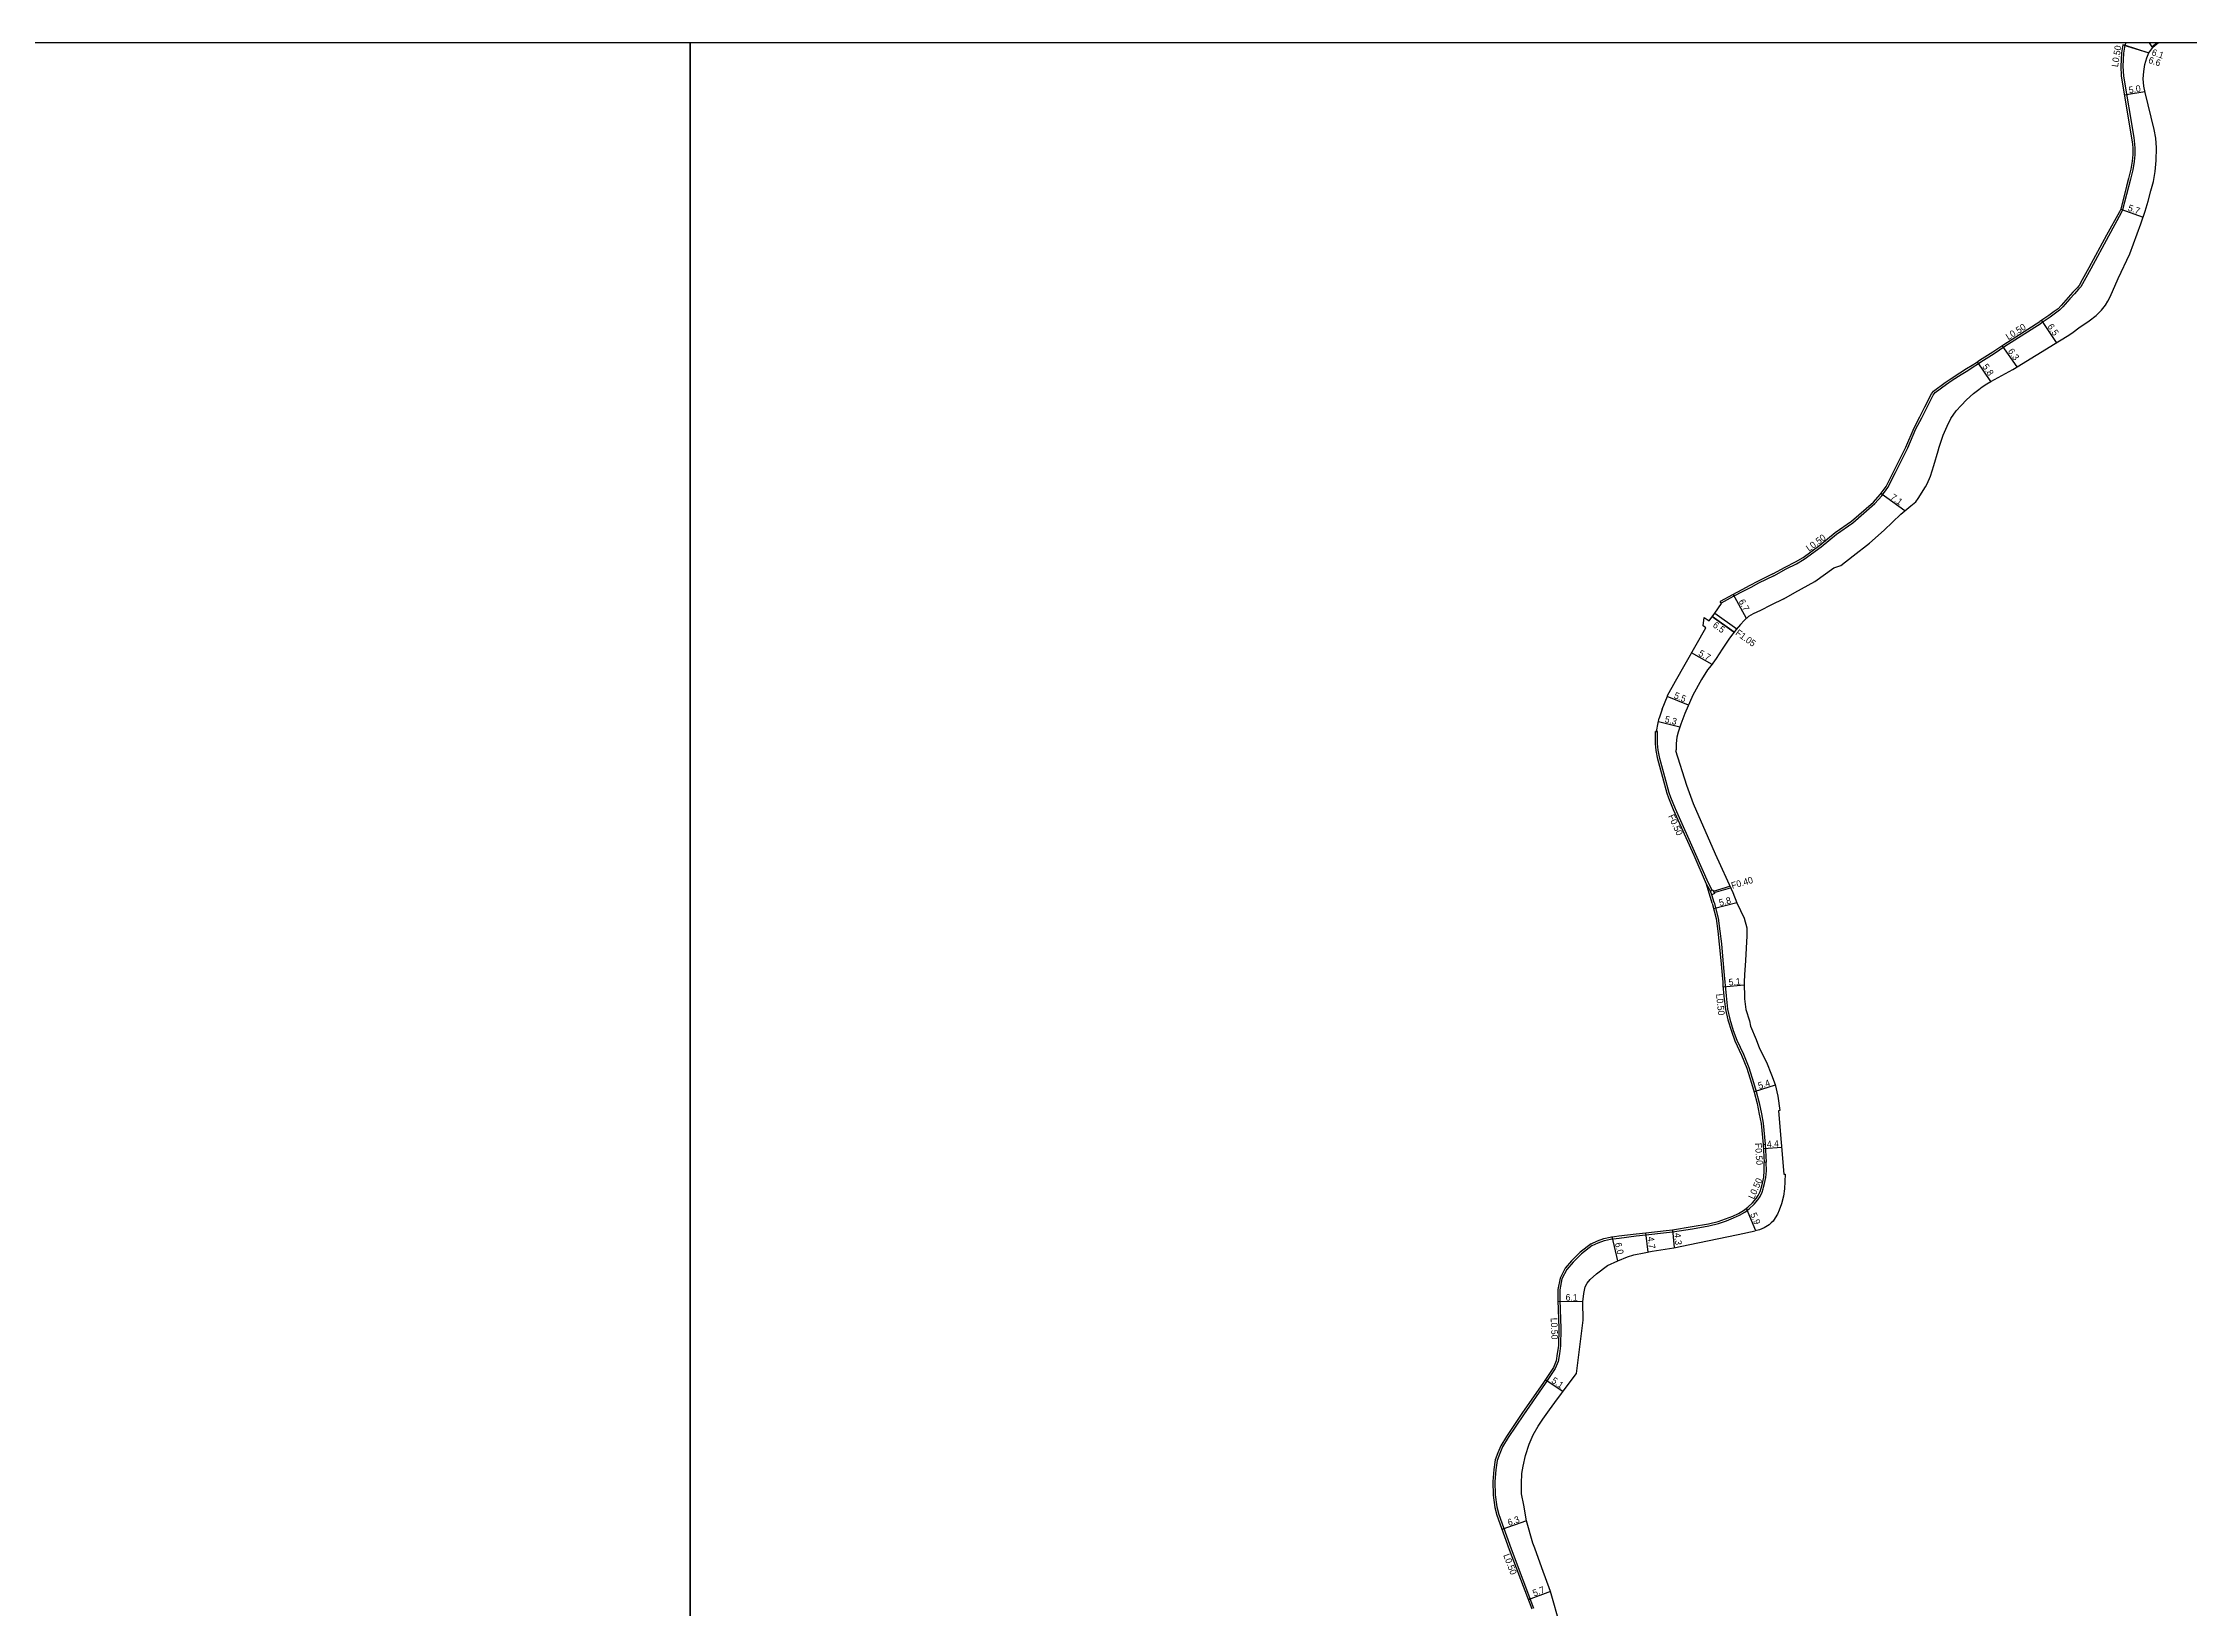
# Model space of a CAD drawing. Header units: metres. Extents: x -24000 to -20000, y -96000 to -93000.
# Drawn here: x -22556 to -22038, y -93378 to -93000 of the extents above; entities that cross this region are included whole.
import ezdxf

# ---------------------------------------------------------------- set-up
doc = ezdxf.new("R2010")
doc.units = ezdxf.units.M
doc.header["$LTSCALE"] = 2.5
for name, color, linetype in [('側溝・桝', 7, 'Continuous'), ('図郭', 7, 'Continuous'), ('幅員', 7, 'Continuous'), ('道路', 7, 'Continuous')]:
    doc.layers.add(name, color=color, linetype=linetype)
doc.styles.get("Standard").update_dxf_attribs({"font": ''})
doc.styles.get('Standard').set_extended_font_data('@MS PGothic')

msp = doc.modelspace()

# ---------------------------------------------------------------- linework, layer by layer
at = {"layer": '側溝・桝'}
for points in [[(-22053.21, -93000.51), (-22053.53, -93002.49), (-22053.64, -93004.09), (-22053.69, -93005.63), (-22053.59, -93008), (-22051.09, -93022.83), (-22050.88, -93024.44), (-22050.8, -93025.42), (-22050.83, -93027.02), (-22050.96, -93028.62), (-22051.31, -93030.64), (-22051.83, -93032.9), (-22052.31, -93034.76), (-22053.76, -93040.35), (-22054.1, -93041.02), (-22057.19, -93046.69), (-22061.45, -93054.59), (-22063.07, -93057.48), (-22063.87, -93058.93), (-22064.39, -93059.5), (-22065.41, -93060.6), (-22066.56, -93061.87), (-22068.24, -93063.77), (-22069, -93064.61), (-22070.01, -93065.3), (-22071.29, -93066.26), (-22073.49, -93067.74)], [(-22103.74, -93093.28), (-22102.32, -93090.58), (-22101.1, -93088.13), (-22099.56, -93085.08), (-22099.1, -93084.48), (-22096.35, -93082.45), (-22094.93, -93081.52), (-22092.81, -93080.13), (-22091.2, -93079.12), (-22089.87, -93078.28), (-22088.84, -93077.61), (-22088.05, -93077.07), (-22084.84, -93075.07), (-22082.24, -93073.27), (-22073.49, -93067.74)], [(-22110.54, -93107.43), (-22108.67, -93103.83), (-22105.7, -93097.87), (-22103.74, -93093.28)], [(-22138.11, -93128.73), (-22135.1, -93127.08), (-22132.57, -93125.84), (-22130.75, -93124.77), (-22126.67, -93121.77), (-22122.94, -93118.71), (-22118.97, -93115.99), (-22113.65, -93111.28), (-22111.95, -93109.41), (-22110.54, -93107.43)], [(-22138.11, -93128.73), (-22141.77, -93130.57), (-22143.64, -93131.55), (-22145.57, -93132.55), (-22147.87, -93133.79), (-22150.8, -93135.37)]]:
    msp.add_lwpolyline(points, dxfattribs=at)
at = {"layer": '側溝・桝', "ltscale": 0.5, "flags": 128}
for points in [[(-22152.96, -93138.6), (-22147.66, -93142.39)], [(-22152.34, -93137.77), (-22147.02, -93141.57)], [(-22166.2, -93166.34), (-22166.7, -93166.34)], [(-22153.42, -93204.92), (-22154.32, -93203.23)], [(-22152.68, -93204.92), (-22148.7, -93203.74)], [(-22152.52, -93205.28), (-22148.51, -93204.14)]]:
    msp.add_lwpolyline(points, dxfattribs=at)
at = {"layer": '側溝・桝', "ltscale": 0.5}
for points in [[(-22153, -93204.73), (-22153.85, -93203.05), (-22156.89, -93196.09), (-22161.85, -93185.1), (-22162.97, -93182.33), (-22163.38, -93181.21), (-22164.42, -93177.33), (-22165.64, -93172.94), (-22166.02, -93170.92), (-22166.2, -93169.25), (-22166.2, -93166.34)], [(-22152.47, -93207.73), (-22153.03, -93205.85)], [(-22152.47, -93207.73), (-22151.54, -93211.48), (-22151.09, -93214.6), (-22150.76, -93217.69), (-22150.41, -93221.67), (-22150.07, -93225.23), (-22149.88, -93226.95), (-22149.87, -93227.73)], [(-22149.87, -93227.73), (-22149.62, -93230.26), (-22149.25, -93233.49), (-22148.68, -93235.89), (-22147.87, -93238.61), (-22147.01, -93240.97), (-22145.4, -93244.38), (-22144.1, -93247.59), (-22143.01, -93251.19), (-22142.32, -93253.4), (-22141.65, -93256.13), (-22141.09, -93258.74), (-22140.66, -93261), (-22140.15, -93266.13)], [(-22140.65, -93266.16), (-22140.15, -93266.13), (-22139.9, -93270.48), (-22140.4, -93270.49)], [(-22140.64, -93276.83), (-22140.32, -93275.61), (-22140.03, -93274.14), (-22139.87, -93272.54), (-22139.9, -93270.48)], [(-22182.02, -93290.59), (-22180.53, -93289.91), (-22179.01, -93289.38), (-22177.57, -93289.06), (-22175.45, -93288.77), (-22171.32, -93288.25), (-22168.98, -93287.99), (-22164.03, -93287.44), (-22162.53, -93287.3), (-22157.73, -93286.51), (-22153.78, -93285.83), (-22151.42, -93285.3), (-22149.54, -93284.64), (-22147.8, -93283.92), (-22146.4, -93283.27), (-22145.11, -93282.55), (-22144.05, -93281.71), (-22142.83, -93280.61), (-22141.96, -93279.54), (-22141.4, -93278.76), (-22140.92, -93277.67), (-22140.65, -93276.86)], [(-22182.02, -93290.59), (-22184.58, -93292.55), (-22186.57, -93294.63), (-22188.08, -93296.35), (-22189.28, -93298.61), (-22189.8, -93301.28), (-22189.82, -93303.74), (-22189.56, -93310.65), (-22189.65, -93314.84), (-22189.91, -93316.76), (-22190.23, -93318.57), (-22190.92, -93320.3), (-22193.35, -93323.96), (-22198.57, -93331.49), (-22202.3, -93336.96), (-22203.65, -93339.24), (-22204.33, -93340.82), (-22204.93, -93342.52), (-22205.27, -93344.75), (-22205.51, -93347.61), (-22205.41, -93350.85), (-22205.01, -93353.76), (-22204.55, -93355.56), (-22201.6, -93363.84), (-22196.13, -93378.18)]]:
    msp.add_lwpolyline(points, dxfattribs=at)
at = {"layer": '側溝・桝', "ltscale": 0.5, "flags": 128}
msp.add_lwpolyline([(-22153.03, -93205.85), (-22153.42, -93204.92), (-22152.81, -93204.64), (-22152.4, -93205.55)], close=True, dxfattribs=at)
at = {"layer": '図郭'}
for points in [[(-23200, -93600), (-22400, -93600), (-22400, -93000), (-23200, -93000)], [(-22400, -93600), (-21600, -93600), (-21600, -93000), (-22400, -93000)]]:
    msp.add_lwpolyline(points, close=True, dxfattribs=at)
at = {"layer": '幅員', "flags": 128}
for points in [[(-22053.7, -93000.43), (-22047.42, -93002.42)], [(-22053.16, -93000.5), (-22047.42, -93002.42)], [(-22048.37, -93011.83), (-22053.31, -93012.66)], [(-22054.23, -93040.18), (-22048.83, -93042.12)], [(-22069.71, -93072.41), (-22073.33, -93067.04)], [(-22085.62, -93081.8), (-22088.87, -93077.02)], [(-22079.27, -93078.27), (-22082.86, -93073.09)], [(-22106.39, -93113.02), (-22112.19, -93108.89)], [(-22144.69, -93139.1), (-22147.87, -93133.22)], [(-22147.66, -93142.39), (-22152.96, -93138.6)], [(-22153, -93150.18), (-22157.97, -93147.36)], [(-22158.72, -93160.01), (-22163.83, -93157.94)], [(-22160.8, -93165.3), (-22165.97, -93164.01)], [(-22146.99, -93207.8), (-22152.62, -93209.2)], [(-22145.24, -93227.67), (-22150.33, -93228.17)], [(-22137.73, -93251.84), (-22142.83, -93253.45)], [(-22136.16, -93266.93), (-22140.59, -93267.19)], [(-22142.39, -93287.03), (-22144.71, -93281.6)], [(-22175.8, -93294.27), (-22177.13, -93288.44)], [(-22168.46, -93292.18), (-22168.98, -93287.49)], [(-22162.09, -93291.08), (-22162.48, -93286.79)], [(-22184.26, -93304.18), (-22190.32, -93304.13)], [(-22189.05, -93325.84), (-22193.32, -93323.01)], [(-22197.86, -93357.11), (-22203.78, -93359.22)], [(-22192.06, -93374.16), (-22197.42, -93376.21)]]:
    msp.add_lwpolyline(points, dxfattribs=at)
at = {"layer": '道路'}
for points in [[(-22135.62, -93134.36), (-22133.01, -93132.83), (-22128.15, -93130.13), (-22123.53, -93126.82), (-22121.86, -93126.27), (-22118.9, -93123.93), (-22114.91, -93120.85), (-22111.4, -93117.72), (-22107.38, -93113.87), (-22104.95, -93111.81), (-22103.71, -93110.89), (-22103.15, -93110.07), (-22101.44, -93107.27), (-22101, -93106.55), (-22100.23, -93104.7), (-22099.36, -93102.14), (-22098.38, -93098.58), (-22098.09, -93097.66), (-22097.11, -93094.79), (-22096.21, -93092.63), (-22095.28, -93090.78), (-22094, -93088.93), (-22092.81, -93087.64), (-22091.5, -93086.26), (-22089.8, -93084.72), (-22088.54, -93083.75), (-22087.68, -93083.11), (-22086.58, -93082.39), (-22085.62, -93081.8), (-22080.33, -93078.92), (-22069.01, -93071.98), (-22066.73, -93070.65), (-22065.71, -93069.9), (-22064.31, -93068.85), (-22061.83, -93067.16), (-22060.13, -93065.86), (-22058.88, -93064.61), (-22057.88, -93063.36), (-22057.31, -93062.38), (-22056.76, -93061.31), (-22054.82, -93056.89), (-22052.02, -93050.92), (-22049.39, -93043.68), (-22048.29, -93040.62), (-22047.62, -93038.25), (-22046.92, -93035.76), (-22046.32, -93033.48), (-22045.9, -93031.06), (-22045.62, -93028.4), (-22045.55, -93025.31), (-22045.77, -93023.04), (-22046.1, -93020.95), (-22048.34, -93011.96), (-22048.63, -93010.48), (-22048.77, -93008.65), (-22048.63, -93006.92), (-22048.39, -93005.22), (-22047.9, -93003.63), (-22047.42, -93002.42), (-22046.48, -93001.09), (-22046.59, -93000.94), (-22045.38, -93000)], [(-22053.05, -93000), (-22053.16, -93000.5), (-22053.7, -93000.43)], [(-22053.7, -93000.43), (-22054.03, -93002.43), (-22054.14, -93004.07), (-22054.19, -93005.63), (-22054.09, -93008.05), (-22051.58, -93022.9), (-22051.37, -93024.49), (-22051.3, -93025.43), (-22051.33, -93026.99), (-22051.46, -93028.56), (-22051.8, -93030.54), (-22052.31, -93032.78), (-22052.8, -93034.63), (-22054.23, -93040.18), (-22054.54, -93040.79), (-22057.63, -93046.45), (-22061.89, -93054.35), (-22063.51, -93057.24), (-22064.28, -93058.64), (-22064.76, -93059.16), (-22065.78, -93060.26), (-22066.93, -93061.53), (-22068.61, -93063.43), (-22069.33, -93064.23), (-22070.3, -93064.89), (-22071.58, -93065.86), (-22073.77, -93067.33)], [(-22104.18, -93093.04), (-22102.76, -93090.35), (-22101.55, -93087.91), (-22099.99, -93084.82), (-22099.46, -93084.12), (-22096.63, -93082.04), (-22095.2, -93081.11), (-22093.08, -93079.71), (-22091.46, -93078.7), (-22090.14, -93077.86), (-22089.12, -93077.19), (-22088.32, -93076.65), (-22085.12, -93074.65), (-22082.51, -93072.85), (-22073.77, -93067.33)], [(-22110.95, -93107.14), (-22109.11, -93103.6), (-22106.15, -93097.66), (-22104.18, -93093.04)], [(-22138.35, -93128.29), (-22135.33, -93126.64), (-22132.81, -93125.4), (-22131.02, -93124.35), (-22126.98, -93121.37), (-22123.24, -93118.31), (-22119.28, -93115.59), (-22114, -93110.93), (-22112.34, -93109.1), (-22110.95, -93107.14)], [(-22138.35, -93128.29), (-22142, -93130.12), (-22143.87, -93131.1), (-22145.8, -93132.11), (-22148.1, -93133.35), (-22151.04, -93134.94)], [(-22165.08, -93161.02), (-22163.79, -93157.84), (-22163.8, -93157.67), (-22161.83, -93154.18), (-22154.54, -93141.33), (-22155.17, -93140.85), (-22154.93, -93138.87), (-22153.73, -93139.62), (-22152.34, -93137.77), (-22150.71, -93135.42), (-22151.04, -93134.94)], [(-22135.62, -93134.36), (-22138.77, -93135.85), (-22141.29, -93137.12), (-22143.06, -93137.96), (-22144.16, -93138.63), (-22145.23, -93139.59), (-22146.14, -93140.55), (-22147.18, -93141.76), (-22148.77, -93143.84), (-22150.53, -93146.45), (-22152.03, -93148.73), (-22153.18, -93150.45), (-22154.13, -93151.49), (-22155.58, -93153.84), (-22157.65, -93157.63), (-22159.6, -93161.99)], [(-22165.08, -93161.02), (-22165.75, -93163.16)], [(-22152.95, -93207.87), (-22152.03, -93211.58), (-22151.59, -93214.66), (-22151.26, -93217.73), (-22150.91, -93221.72), (-22150.57, -93225.28), (-22150.38, -93226.98), (-22150.37, -93227.73)], [(-22146.99, -93207.8), (-22145.21, -93211.47), (-22144.59, -93213.78), (-22144.59, -93215.79), (-22144.9, -93221.68), (-22145.13, -93225.19), (-22145.27, -93226.85), (-22145.13, -93230.94), (-22144.8, -93233.53), (-22143.99, -93236.29), (-22143.7, -93237.6), (-22142.37, -93240.83), (-22141.51, -93242.99), (-22139.88, -93246.28), (-22138.63, -93249.3), (-22137.77, -93251.69), (-22137.08, -93254.46), (-22136.66, -93257.95), (-22136.91, -93258.01), (-22135.62, -93273.36), (-22135.36, -93273.34), (-22135.51, -93276.87), (-22135.7, -93278.65), (-22136.21, -93280.52), (-22136.79, -93282), (-22137.16, -93283.04), (-22137.73, -93283.89), (-22138.24, -93284.66), (-22138.68, -93285.12), (-22139.24, -93285.56), (-22140.42, -93286.3), (-22141.55, -93286.83), (-22142.56, -93287.07)], [(-22150.37, -93227.73), (-22150.12, -93230.31), (-22149.75, -93233.57), (-22149.17, -93236.02), (-22148.34, -93238.76), (-22147.48, -93241.16), (-22145.86, -93244.58), (-22144.57, -93247.75), (-22143.49, -93251.34), (-22142.8, -93253.54), (-22142.14, -93256.24), (-22141.58, -93258.84), (-22141.15, -93261.07), (-22140.65, -93266.18)], [(-22140.65, -93266.18), (-22140.4, -93270.49)], [(-22141.13, -93276.7), (-22140.81, -93275.5), (-22140.52, -93274.06), (-22140.37, -93272.52), (-22140.4, -93270.49)], [(-22182.23, -93290.14), (-22180.71, -93289.44), (-22179.15, -93288.9), (-22177.66, -93288.56), (-22175.51, -93288.27), (-22171.38, -93287.76), (-22169.03, -93287.49), (-22164.08, -93286.94), (-22162.6, -93286.8), (-22157.81, -93286.01), (-22153.87, -93285.33), (-22151.56, -93284.81), (-22149.72, -93284.17), (-22148.01, -93283.47), (-22146.62, -93282.83), (-22145.39, -93282.13), (-22144.37, -93281.33), (-22143.19, -93280.26), (-22142.36, -93279.24), (-22141.83, -93278.51), (-22141.39, -93277.49), (-22141.13, -93276.7)], [(-22182.23, -93290.14), (-22184.91, -93292.18), (-22186.94, -93294.29), (-22188.49, -93296.06), (-22189.76, -93298.44), (-22190.3, -93301.23), (-22190.32, -93303.75), (-22190.06, -93310.65), (-22190.14, -93314.8), (-22190.41, -93316.68), (-22190.71, -93318.43), (-22191.37, -93320.06), (-22193.76, -93323.68), (-22198.98, -93331.21), (-22202.72, -93336.69), (-22204.1, -93339.02), (-22204.8, -93340.64), (-22205.42, -93342.39), (-22205.77, -93344.69), (-22206.01, -93347.59), (-22205.91, -93350.9), (-22205.5, -93353.85), (-22205.03, -93355.71), (-22202.07, -93364.01), (-22196.6, -93378.36)], [(-22189.68, -93382.39), (-22192.06, -93374.16), (-22194.14, -93368.43), (-22195.87, -93363.74), (-22196.29, -93362.53), (-22197.86, -93357.11), (-22198.54, -93353.33), (-22199.08, -93350.57), (-22199.1, -93348.08), (-22198.95, -93345.66), (-22198.63, -93343.91), (-22198.13, -93341.28), (-22197.24, -93338.57), (-22196.26, -93336.32), (-22195.04, -93334.26), (-22193.9, -93332.56), (-22192.3, -93330.31), (-22191.03, -93328.5), (-22187.56, -93323.84), (-22185.81, -93321.53), (-22184.19, -93308.61), (-22184.26, -93304.18), (-22184, -93302.15), (-22183.7, -93300.59), (-22183.22, -93299.7), (-22182.43, -93298.8), (-22180.9, -93297.46), (-22178.31, -93295.44), (-22175.8, -93294.27), (-22173.42, -93293.33), (-22171.93, -93292.84), (-22169.42, -93292.38), (-22167.45, -93291.97), (-22162.25, -93291.12), (-22156.45, -93289.91), (-22146.67, -93287.92), (-22142.56, -93287.07)]]:
    msp.add_lwpolyline(points, dxfattribs=at)
at = {"layer": '道路', "ltscale": 0.5, "flags": 128}
for points in [[(-22045.38, -93000), (-22046.59, -93000.94), (-22047.27, -93000)], [(-22046.48, -93001.09), (-22046.59, -93000.94), (-22045.38, -93000)], [(-22045.05, -93000), (-22046.48, -93001.09)], [(-22159.6, -93161.99), (-22160.57, -93164.64), (-22161.2, -93166.5), (-22161.49, -93167.78), (-22161.66, -93169.25), (-22161.68, -93170.89), (-22161.83, -93170.96), (-22159.22, -93179.38), (-22157.56, -93183.81), (-22152.26, -93195.9), (-22148, -93205.28), (-22146.99, -93207.8)]]:
    msp.add_lwpolyline(points, dxfattribs=at)
at = {"layer": '道路', "ltscale": 0.5}
for points in [[(-22166.7, -93166.34), (-22166.41, -93166.34), (-22166.03, -93164.27), (-22165.75, -93163.16)], [(-22152.95, -93207.87), (-22154.32, -93203.23), (-22157.35, -93196.3), (-22162.31, -93185.3), (-22163.43, -93182.51), (-22163.85, -93181.36), (-22164.9, -93177.46), (-22166.13, -93173.06), (-22166.52, -93170.99), (-22166.7, -93169.28), (-22166.7, -93166.34)]]:
    msp.add_lwpolyline(points, dxfattribs=at)

# ---------------------------------------------------------------- texts
at = {"layer": '側溝・桝'}
for s, rotation, p in [('L0.50', 80.5851, (-22054.9, -93005.92)), ('L0.50', 32.2757, (-22081.39, -93071.85)), ('L0.50', 36.3705, (-22129.56, -93122.96)), ('F1.05', 324.3855, (-22147.5, -93142.88)), ('F0.50', 294.2726, (-22163.65, -93186.82)), ('F0.40', 16.5127, (-22148.1, -93204.44)), ('L0.50', 275.5865, (-22152.03, -93229.82)), ('F0.50', 273.3635, (-22142.62, -93265.83)), ('L0.50', 66.434, (-22142.87, -93279.52)), ('L0.50', 272.1754, (-22192.01, -93308.07)), ('L0.50', 290.8649, (-22203.51, -93365.42))]:
    msp.add_text(s, height=1.6, rotation=rotation, dxfattribs=at).set_placement(p)
at = {"layer": '幅員'}
for s, rotation, p in [('6.6', 342.3941, (-22047.65, -93004.8)), ('6.1', 341.5469, (-22046.88, -93002.92)), ('5.0', 9.5883, (-22052.16, -93012.21)), ('5.7', 340.251, (-22052.64, -93040.48)), ('6.5', 304.0153, (-22072.03, -93068.52)), ('5.8', 304.2612, (-22087.76, -93078.21)), ('6.3', 304.6479, (-22081.59, -93074.49)), ('7.1', 324.5686, (-22110.04, -93110.11)), ('6.7', 298.4419, (-22146.66, -93134.93)), ('6.5', 324.3855, (-22152.98, -93141)), ('5.7', 330.4101, (-22156.46, -93147.93)), ('5.5', 337.9031, (-22162.37, -93158.26)), ('5.3', 345.9555, (-22164.56, -93164.1)), ('5.8', 13.9612, (-22151.11, -93208.57)), ('5.1', 5.5865, (-22148.92, -93227.78)), ('5.4', 17.5367, (-22141.6, -93252.8)), ('4.4', 3.3635, (-22139.71, -93266.88)), ('5.9', 293.164, (-22143.82, -93283.04)), ('6.0', 282.8162, (-22176.51, -93290.04)), ('4.7', 276.3486, (-22168.61, -93288.53)), ('4.3', 275.2222, (-22162.15, -93287.62)), ('6.1', 359.5729, (-22188.41, -93303.9)), ('5.1', 326.4801, (-22191.98, -93323.6)), ('6.3', 19.6333, (-22202.11, -93358.36)), ('5.7', 20.8649, (-22196.01, -93375.4))]:
    msp.add_text(s, height=1.6, rotation=rotation, dxfattribs=at).set_placement(p)

doc.saveas('drawing.dxf')
